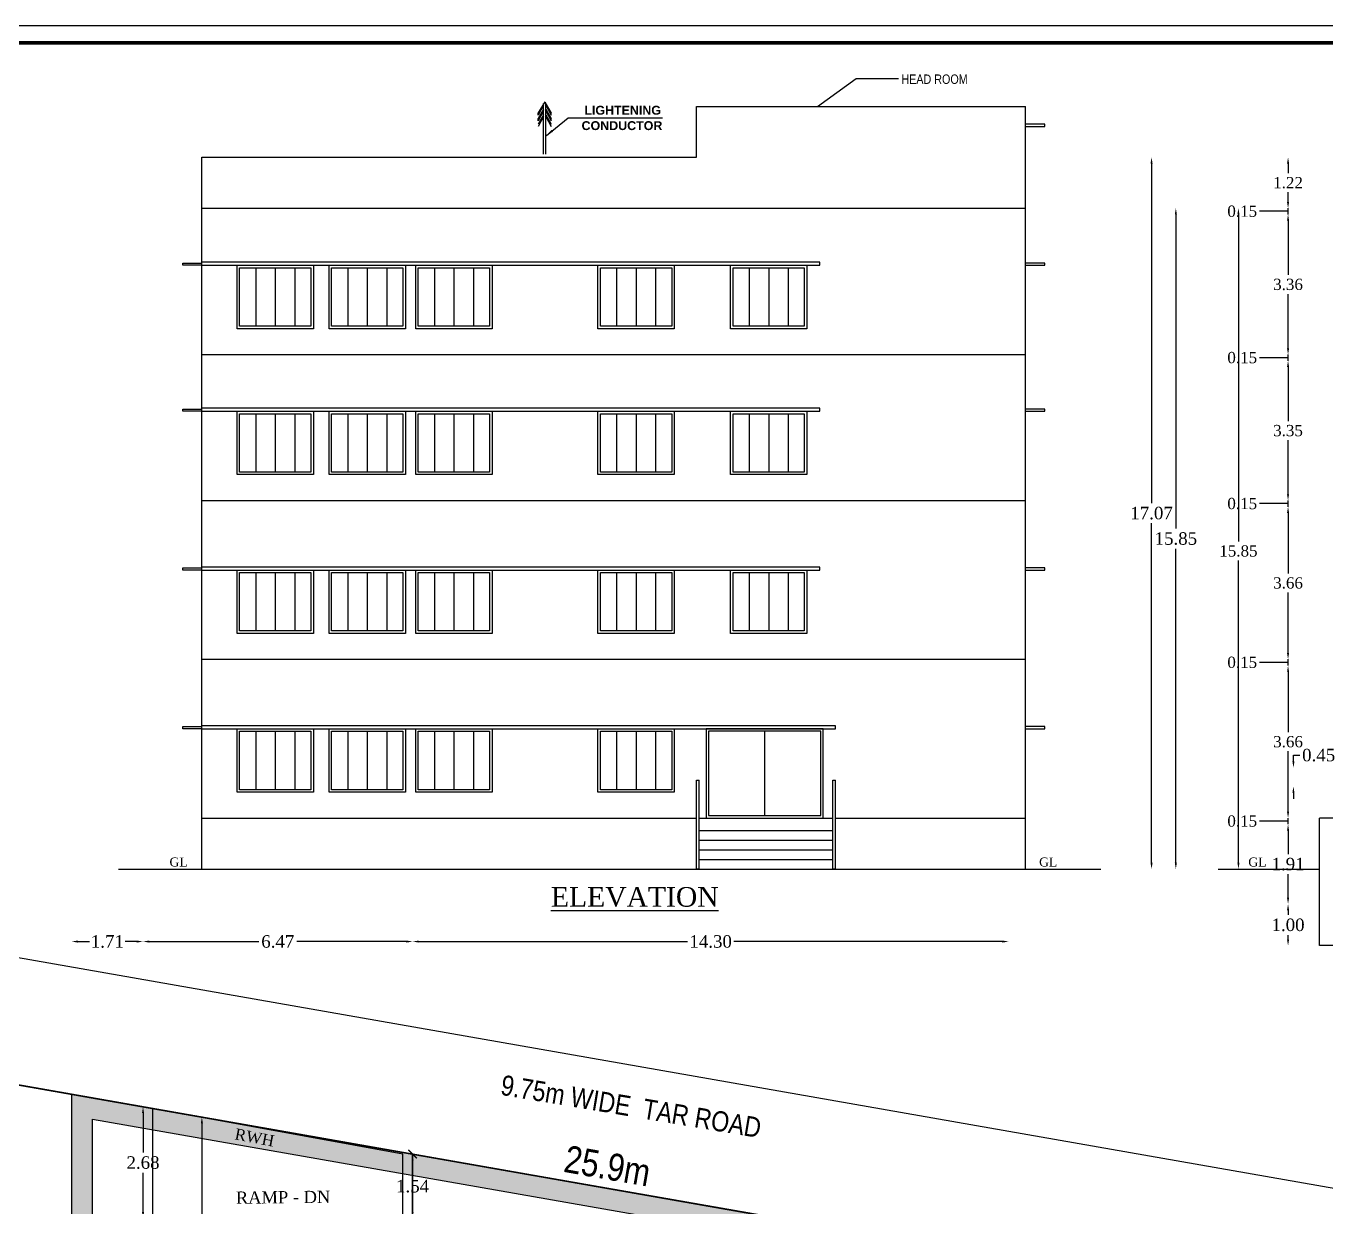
# Model space of a CAD drawing. Header units: metres. Extents: x 395 to 664, y 68 to 153.
# Drawn here: x 465.43 to 496.61, y 124.29 to 152.61 of the extents above; entities that cross this region are included whole.
import ezdxf

# ---------------------------------------------------------------- set-up
doc = ezdxf.new("R2010")
doc.units = ezdxf.units.M
doc.header["$LTSCALE"] = 25
doc.header["$MEASUREMENT"] = 0
doc.header["$PDMODE"] = 34
doc.linetypes.add('PHANTOM2', pattern=[1.25, 0.625, -0.125, 0.125, -0.125, 0.125, -0.125])
doc.layers.get('Defpoints').update_dxf_attribs({"color": 222})
for name, color, linetype in [('BLK_1_HT_OF_BLDG', 5, 'Continuous'), ('BLK_1_LVL_-1_BSMNT_FOOT_PRINT', 1, 'Continuous'), ('BLK_1_LVL_0_REAR_SETBACK', 171, 'Continuous'), ('BLK_1_PLINTH_HEIGHT', 7, 'Continuous'), ('DRIVE_WAY', 7, 'Continuous'), ('PLOT_AREA_M2', 1, 'Continuous'), ('PLOT_BOUNDARY', 70, 'Continuous'), ('RWH', 130, 'Continuous')]:
    doc.layers.add(name, color=color, linetype=linetype)
doc.layers.add('ED', color=30, linetype='Continuous', lineweight=0)
doc.layers.add('NOTIFIED_ROAD', color=183, linetype='Continuous', lineweight=13)
doc.styles.add('DIM 100', font='ARIALN.TTF', dxfattribs={"width": 0.85, "height": 0.23})
doc.styles.add('MtXpl_Swis721_Cn_BT', font='swissc.ttf')
doc.styles.add('ROOM TEXT 10.5', font='swissc.ttf')
doc.styles.get("Standard").update_dxf_attribs({"font": 'times.ttf'})
doc.styles.add('style4', font='arialbd.ttf')
doc.dimstyles.new('Copy(2) of LINE1', dxfattribs={"dimscale": 0, "dimtxt": 0.46, "dimasz": 0.18, "dimexe": 0.33, "dimexo": 0.8, "dimgap": 0.09, "dimtad": 0, "dimzin": 0, "dimdsep": 46, "dimtxsty": 'ROOM TEXT 10.5', "dimcen": 0.09, "dimse1": 1, "dimse2": 1, "dimadec": 0, "dimazin": 0, "dimtfac": 1, "dimtofl": 0, "dimtmove": 0, "dimatfit": 3, "dimfxl": 0, "dimtolj": 1, "dimtzin": 0, "dimarcsym": 0})
doc.dimstyles.new('GRID DIM 400', dxfattribs={"dimscale": 0, "dimtxt": 0.8, "dimasz": 0.2, "dimexe": 0, "dimexo": 0, "dimgap": 0.2, "dimtad": 0, "dimlfac": -0.1, "dimzin": 1, "dimdsep": 46, "dimtxsty": 'DIM 100', "dimblk": 'ARCHTICK', "dimcen": 0, "dimclrd": 256, "dimclre": 252, "dimclrt": 4, "dimazin": 0, "dimtfac": 1, "dimtix": 1, "dimtofl": 0, "dimtmove": 2, "dimatfit": 0, "dimfxl": 0, "dimtolj": 1, "dimtzin": 0, "dimarcsym": 0})
doc.dimstyles.new('SITE', dxfattribs={"dimtxt": 0.65, "dimasz": 0.05, "dimexe": 0.18, "dimexo": 0.0625, "dimgap": 0.09, "dimtad": 0, "dimdec": 1, "dimzin": 0, "dimdsep": 46, "dimtxsty": 'ROOM TEXT 10.5', "dimblk": 'A1', "dimcen": 0.09, "dimse1": 1, "dimse2": 1, "dimsd1": 1, "dimsd2": 1, "dimazin": 0, "dimtfac": 1, "dimtdec": 1, "dimtofl": 0, "dimtmove": 0, "dimatfit": 3, "dimfxl": 0, "dimtolj": 1, "dimtzin": 0, "dimarcsym": 0})
doc.dimstyles.get("Standard").update_dxf_attribs({"dimtxt": 0.3, "dimasz": 0.15, "dimexe": 0.18, "dimexo": 0.0625, "dimgap": 0.09, "dimtad": 0, "dimtih": 1, "dimtoh": 1, "dimzin": 0, "dimdsep": 46, "dimtxsty": 'Standard', "dimcen": 0.09, "dimse1": 1, "dimse2": 1, "dimadec": 0, "dimazin": 0, "dimtfac": 1, "dimtofl": 0, "dimtmove": 0, "dimatfit": 3, "dimfxl": 0, "dimtolj": 1, "dimtzin": 0, "dimarcsym": 0})

# ---------------------------------------------------------------- blocks, each defined once
blk = doc.blocks.new('*D30')
at = {"color": 0, "lineweight": -2, "ltscale": 0.5}
for p, q in [((474.847, 130.658), (481.292, 130.658)), ((488.845, 130.658), (482.401, 130.658))]:
    blk.add_line(p, q, dxfattribs=at)
at = {"color": 0, "ltscale": 0.5}
for points in [[(474.847, 130.683), (474.847, 130.633), (474.697, 130.658)], [(488.845, 130.683), (488.845, 130.633), (488.995, 130.658)]]:
    blk.add_solid(points, dxfattribs=at)
at = {"layer": 'Defpoints', "color": 0, "ltscale": 0.5}
for p in [(488.995, 130.658), (474.697, 129.761), (488.995, 129.761)]:
    blk.add_point(p, dxfattribs=at)
at = {"color": 0, "ltscale": 0.5, "insert": (481.846, 130.658), "char_height": 0.3, "attachment_point": 5}
blk.add_mtext('\\A1;14.30', dxfattribs=at)
blk = doc.blocks.new('*D36')
at = {"color": 0, "lineweight": -2, "ltscale": 0.5}
for p, q in [((468.382, 130.658), (471.006, 130.658)), ((474.547, 130.658), (471.923, 130.658))]:
    blk.add_line(p, q, dxfattribs=at)
at = {"color": 0, "ltscale": 0.5}
for points in [[(468.382, 130.683), (468.382, 130.633), (468.232, 130.658)], [(474.547, 130.683), (474.547, 130.633), (474.697, 130.658)]]:
    blk.add_solid(points, dxfattribs=at)
at = {"layer": 'Defpoints', "color": 0, "ltscale": 0.5}
for p in [(474.697, 130.658), (468.232, 130.275), (474.697, 130.275)]:
    blk.add_point(p, dxfattribs=at)
at = {"color": 0, "ltscale": 0.5, "insert": (471.465, 130.658), "char_height": 0.3, "attachment_point": 5}
blk.add_mtext('\\A1;6.47', dxfattribs=at)
blk = doc.blocks.new('*D49')
at = {"layer": 'BLK_1_LVL_-1_BSMNT_FOOT_PRINT', "color": 0, "lineweight": -2}
for p, q in [((495.695, 133.32), (495.695, 132.756)), ((495.695, 131.707), (495.695, 132.27))]:
    blk.add_line(p, q, dxfattribs=at)
for points in [[(495.67, 133.32), (495.72, 133.32), (495.695, 133.47)], [(495.67, 131.707), (495.72, 131.707), (495.695, 131.557)]]:
    blk.add_solid(points, dxfattribs=at)
at = {"layer": 'Defpoints', "color": 0, "lineweight": -2}
for p in [(495.695, 133.47), (496.541, 133.47), (496.541, 131.557)]:
    blk.add_point(p, dxfattribs=at)
at = {"layer": 'BLK_1_LVL_-1_BSMNT_FOOT_PRINT', "color": 0, "insert": (495.695, 132.513), "char_height": 0.3, "attachment_point": 5}
blk.add_mtext('\\A1;1.91', dxfattribs=at)
blk = doc.blocks.new('*D50')
at = {"color": 0, "lineweight": -2, "ltscale": 0.5}
for p, q in [((495.695, 133.77), (495.695, 133.92)), ((495.194, 133.545), (495.014, 133.545)), ((495.695, 133.545), (495.194, 133.545)), ((495.695, 133.47), (495.695, 133.62)), ((495.695, 133.32), (495.695, 133.17))]:
    blk.add_line(p, q, dxfattribs=at)
at = {"color": 0, "ltscale": 0.5}
for points in [[(495.67, 133.77), (495.72, 133.77), (495.695, 133.62)], [(495.67, 133.32), (495.72, 133.32), (495.695, 133.47)]]:
    blk.add_solid(points, dxfattribs=at)
at = {"layer": 'Defpoints', "color": 0, "ltscale": 0.5}
for p in [(495.695, 133.62), (496.541, 133.62), (496.541, 133.47)]:
    blk.add_point(p, dxfattribs=at)
at = {"color": 0, "ltscale": 0.5, "insert": (494.596, 133.545), "char_height": 0.27, "attachment_point": 5}
blk.add_mtext('\\A1;0.15', dxfattribs=at)
blk = doc.blocks.new('*D51')
at = {"color": 0, "lineweight": -2, "ltscale": 0.5}
for p, q in [((495.695, 137.127), (495.695, 135.676)), ((495.695, 133.77), (495.695, 135.221))]:
    blk.add_line(p, q, dxfattribs=at)
at = {"color": 0, "ltscale": 0.5}
for points in [[(495.67, 137.127), (495.72, 137.127), (495.695, 137.277)], [(495.67, 133.77), (495.72, 133.77), (495.695, 133.62)]]:
    blk.add_solid(points, dxfattribs=at)
at = {"layer": 'Defpoints', "color": 0, "ltscale": 0.5}
for p in [(495.695, 137.277), (496.541, 137.277), (496.541, 133.62)]:
    blk.add_point(p, dxfattribs=at)
at = {"color": 0, "ltscale": 0.5, "insert": (495.695, 135.448), "char_height": 0.27, "attachment_point": 5}
blk.add_mtext('\\A1;3.66', dxfattribs=at)
blk = doc.blocks.new('*D52')
at = {"color": 0, "lineweight": -2, "ltscale": 0.5}
for p, q in [((495.695, 137.577), (495.695, 137.727)), ((495.194, 137.352), (495.014, 137.352)), ((495.695, 137.352), (495.194, 137.352)), ((495.695, 137.277), (495.695, 137.427)), ((495.695, 137.127), (495.695, 136.977))]:
    blk.add_line(p, q, dxfattribs=at)
at = {"color": 0, "ltscale": 0.5}
for points in [[(495.67, 137.577), (495.72, 137.577), (495.695, 137.427)], [(495.67, 137.127), (495.72, 137.127), (495.695, 137.277)]]:
    blk.add_solid(points, dxfattribs=at)
at = {"layer": 'Defpoints', "color": 0, "ltscale": 0.5}
for p in [(495.695, 137.427), (496.541, 137.427), (496.541, 137.277)]:
    blk.add_point(p, dxfattribs=at)
at = {"color": 0, "ltscale": 0.5, "insert": (494.596, 137.352), "char_height": 0.27, "attachment_point": 5}
blk.add_mtext('\\A1;0.15', dxfattribs=at)
blk = doc.blocks.new('*D53')
at = {"color": 0, "lineweight": -2, "ltscale": 0.5}
for p, q in [((495.695, 140.934), (495.695, 139.483)), ((495.695, 137.577), (495.695, 139.028))]:
    blk.add_line(p, q, dxfattribs=at)
at = {"color": 0, "ltscale": 0.5}
for points in [[(495.67, 140.934), (495.72, 140.934), (495.695, 141.084)], [(495.67, 137.577), (495.72, 137.577), (495.695, 137.427)]]:
    blk.add_solid(points, dxfattribs=at)
at = {"layer": 'Defpoints', "color": 0, "ltscale": 0.5}
for p in [(495.695, 141.084), (496.541, 141.084), (496.541, 137.427)]:
    blk.add_point(p, dxfattribs=at)
at = {"color": 0, "ltscale": 0.5, "insert": (495.695, 139.255), "char_height": 0.27, "attachment_point": 5}
blk.add_mtext('\\A1;3.66', dxfattribs=at)
blk = doc.blocks.new('*D54')
at = {"color": 0, "lineweight": -2, "ltscale": 0.5}
for p, q in [((495.695, 141.384), (495.695, 141.534)), ((495.194, 141.159), (495.014, 141.159)), ((495.695, 141.159), (495.194, 141.159)), ((495.695, 141.084), (495.695, 141.234)), ((495.695, 140.934), (495.695, 140.784))]:
    blk.add_line(p, q, dxfattribs=at)
at = {"color": 0, "ltscale": 0.5}
for points in [[(495.67, 141.384), (495.72, 141.384), (495.695, 141.234)], [(495.67, 140.934), (495.72, 140.934), (495.695, 141.084)]]:
    blk.add_solid(points, dxfattribs=at)
at = {"layer": 'Defpoints', "color": 0, "ltscale": 0.5}
for p in [(495.695, 141.234), (496.541, 141.234), (496.541, 141.084)]:
    blk.add_point(p, dxfattribs=at)
at = {"color": 0, "ltscale": 0.5, "insert": (494.596, 141.159), "char_height": 0.27, "attachment_point": 5}
blk.add_mtext('\\A1;0.15', dxfattribs=at)
blk = doc.blocks.new('*D55')
at = {"color": 0, "lineweight": -2, "ltscale": 0.5}
for p, q in [((495.695, 144.434), (495.695, 143.137)), ((495.695, 141.384), (495.695, 142.681))]:
    blk.add_line(p, q, dxfattribs=at)
at = {"color": 0, "ltscale": 0.5}
for points in [[(495.67, 144.434), (495.72, 144.434), (495.695, 144.584)], [(495.67, 141.384), (495.72, 141.384), (495.695, 141.234)]]:
    blk.add_solid(points, dxfattribs=at)
at = {"layer": 'Defpoints', "color": 0, "ltscale": 0.5}
for p in [(495.695, 144.584), (496.541, 144.584), (496.541, 141.234)]:
    blk.add_point(p, dxfattribs=at)
at = {"color": 0, "ltscale": 0.5, "insert": (495.695, 142.909), "char_height": 0.27, "attachment_point": 5}
blk.add_mtext('\\A1;3.35', dxfattribs=at)
blk = doc.blocks.new('*D56')
at = {"color": 0, "lineweight": -2, "ltscale": 0.5}
for p, q in [((495.695, 144.884), (495.695, 145.034)), ((495.695, 144.584), (495.695, 144.734)), ((495.194, 144.659), (495.014, 144.659)), ((495.695, 144.659), (495.194, 144.659)), ((495.695, 144.434), (495.695, 144.284))]:
    blk.add_line(p, q, dxfattribs=at)
at = {"color": 0, "ltscale": 0.5}
for points in [[(495.67, 144.884), (495.72, 144.884), (495.695, 144.734)], [(495.67, 144.434), (495.72, 144.434), (495.695, 144.584)]]:
    blk.add_solid(points, dxfattribs=at)
at = {"layer": 'Defpoints', "color": 0, "ltscale": 0.5}
for p in [(495.695, 144.734), (496.541, 144.734), (496.541, 144.584)]:
    blk.add_point(p, dxfattribs=at)
at = {"color": 0, "ltscale": 0.5, "insert": (494.596, 144.659), "char_height": 0.27, "attachment_point": 5}
blk.add_mtext('\\A1;0.15', dxfattribs=at)
blk = doc.blocks.new('*D57')
at = {"color": 0, "lineweight": -2, "ltscale": 0.5}
for p, q in [((495.695, 147.944), (495.695, 146.642)), ((495.695, 144.884), (495.695, 146.186))]:
    blk.add_line(p, q, dxfattribs=at)
at = {"color": 0, "ltscale": 0.5}
for points in [[(495.67, 147.944), (495.72, 147.944), (495.695, 148.094)], [(495.67, 144.884), (495.72, 144.884), (495.695, 144.734)]]:
    blk.add_solid(points, dxfattribs=at)
at = {"layer": 'Defpoints', "color": 0, "ltscale": 0.5}
for p in [(495.695, 148.094), (496.541, 148.094), (496.541, 144.734)]:
    blk.add_point(p, dxfattribs=at)
at = {"color": 0, "ltscale": 0.5, "insert": (495.695, 146.414), "char_height": 0.27, "attachment_point": 5}
blk.add_mtext('\\A1;3.36', dxfattribs=at)
blk = doc.blocks.new('*D58')
at = {"color": 0, "lineweight": -2, "ltscale": 0.5}
for p, q in [((495.695, 148.394), (495.695, 148.544)), ((495.194, 148.169), (495.014, 148.169)), ((495.695, 148.169), (495.194, 148.169)), ((495.695, 148.094), (495.695, 148.244)), ((495.695, 147.944), (495.695, 147.794))]:
    blk.add_line(p, q, dxfattribs=at)
at = {"color": 0, "ltscale": 0.5}
for points in [[(495.67, 148.394), (495.72, 148.394), (495.695, 148.244)], [(495.67, 147.944), (495.72, 147.944), (495.695, 148.094)]]:
    blk.add_solid(points, dxfattribs=at)
at = {"layer": 'Defpoints', "color": 0, "ltscale": 0.5}
for p in [(495.695, 148.244), (496.541, 148.244), (496.541, 148.094)]:
    blk.add_point(p, dxfattribs=at)
at = {"color": 0, "ltscale": 0.5, "insert": (494.596, 148.169), "char_height": 0.27, "attachment_point": 5}
blk.add_mtext('\\A1;0.15', dxfattribs=at)
blk = doc.blocks.new('*D59')
at = {"color": 0, "lineweight": -2, "ltscale": 0.5}
for p, q in [((495.695, 149.314), (495.695, 149.082)), ((495.695, 148.394), (495.695, 148.626))]:
    blk.add_line(p, q, dxfattribs=at)
at = {"color": 0, "ltscale": 0.5}
for points in [[(495.67, 149.314), (495.72, 149.314), (495.695, 149.464)], [(495.67, 148.394), (495.72, 148.394), (495.695, 148.244)]]:
    blk.add_solid(points, dxfattribs=at)
at = {"layer": 'Defpoints', "color": 0, "ltscale": 0.5}
for p in [(495.695, 149.464), (496.541, 149.464), (496.541, 148.244)]:
    blk.add_point(p, dxfattribs=at)
at = {"color": 0, "ltscale": 0.5, "insert": (495.695, 148.854), "char_height": 0.27, "attachment_point": 5}
blk.add_mtext('\\A1;1.22', dxfattribs=at)
blk = doc.blocks.new('*D6')
at = {"color": 0, "lineweight": -2, "ltscale": 0.5}
for p, q in [((494.505, 148.094), (494.505, 140.25)), ((494.505, 132.547), (494.505, 139.795))]:
    blk.add_line(p, q, dxfattribs=at)
at = {"color": 0, "ltscale": 0.5}
for points in [[(494.48, 148.094), (494.53, 148.094), (494.505, 148.244)], [(494.48, 132.547), (494.53, 132.547), (494.505, 132.397)]]:
    blk.add_solid(points, dxfattribs=at)
at = {"layer": 'Defpoints', "color": 0, "ltscale": 0.5}
for p in [(496.541, 148.244), (494.505, 132.397), (496.541, 132.397)]:
    blk.add_point(p, dxfattribs=at)
at = {"color": 0, "ltscale": 0.5, "insert": (494.505, 140.022), "char_height": 0.27, "attachment_point": 5}
blk.add_mtext('\\A1;15.85', dxfattribs=at)
blk = doc.blocks.new('*D60')
at = {"layer": 'Defpoints', "color": 0, "lineweight": -2, "ltscale": 0.5}
for p in [(466.52, 126.994), (492.131, 123.04), (492.04, 122.522)]:
    blk.add_point(p, dxfattribs=at)
at = {"color": 0, "ltscale": 0.5, "insert": (479.371, 125.276), "char_height": 0.65, "attachment_point": 5, "rotation": 350.0598, "style": 'ROOM TEXT 10.5'}
blk.add_mtext('\\A1;25.9m', dxfattribs=at)
blk = doc.blocks.new('A1')
at = {"color": 8, "lineweight": -2}
blk.add_line((0, 2.52), (0, -2.52), dxfattribs=at)
blk.add_solid([(-2.27, 0.38), (-2.27, -0.38), (0, 0)], dxfattribs=at)
blk = doc.blocks.new('*D63')
at = {"layer": 'Defpoints', "color": 0, "lineweight": -2, "ltscale": 0.5}
for p in [(465.857, 126.994), (466.52, 126.994), (466.52, 83.101)]:
    blk.add_point(p, dxfattribs=at)
at = {"color": 0, "ltscale": 0.5, "insert": (465.857, 105.048), "char_height": 0.65, "attachment_point": 5, "rotation": 90, "style": 'ROOM TEXT 10.5'}
blk.add_mtext('\\A1;43.9m', dxfattribs=at)
blk = doc.blocks.new('*D64')
at = {"color": 0, "lineweight": -2, "ltscale": 0.5}
for p, q in [((466.67, 130.658), (466.951, 130.658)), ((468.082, 130.658), (467.801, 130.658))]:
    blk.add_line(p, q, dxfattribs=at)
at = {"color": 0, "ltscale": 0.5}
for points in [[(466.67, 130.683), (466.67, 130.633), (466.52, 130.658)], [(468.082, 130.683), (468.082, 130.633), (468.232, 130.658)]]:
    blk.add_solid(points, dxfattribs=at)
at = {"layer": 'Defpoints', "color": 0, "ltscale": 0.5}
for p in [(468.232, 130.658), (466.52, 124.169), (468.232, 124.169)]:
    blk.add_point(p, dxfattribs=at)
at = {"color": 0, "ltscale": 0.5, "insert": (467.376, 130.658), "char_height": 0.3, "attachment_point": 5}
blk.add_mtext('\\A1;1.71', dxfattribs=at)
blk = doc.blocks.new('*D8')
at = {"color": 0, "lineweight": -2, "ltscale": 0.5}
for p, q in [((464.336, 126.544), (464.336, 125.599)), ((464.336, 124.169), (464.336, 125.113))]:
    blk.add_line(p, q, dxfattribs=at)
at = {"color": 0, "ltscale": 0.5}
for points in [[(464.311, 126.544), (464.361, 126.544), (464.336, 126.694)], [(464.311, 124.169), (464.361, 124.169), (464.336, 124.019)]]:
    blk.add_solid(points, dxfattribs=at)
at = {"layer": 'Defpoints', "color": 0, "ltscale": 0.5}
for p in [(468.232, 126.694), (464.336, 124.019), (468.232, 124.019)]:
    blk.add_point(p, dxfattribs=at)
at = {"color": 0, "ltscale": 0.5, "insert": (464.336, 125.356), "char_height": 0.3, "attachment_point": 5}
blk.add_mtext('\\A1;2.68', dxfattribs=at)
blk = doc.blocks.new('*D69')
at = {"color": 0, "lineweight": -2, "ltscale": 0.5}
for p, q in [((474.697, 125.411), (474.697, 125.033)), ((474.697, 124.169), (474.697, 124.547))]:
    blk.add_line(p, q, dxfattribs=at)
at = {"color": 0, "ltscale": 0.5}
for points in [[(474.672, 125.411), (474.722, 125.411), (474.697, 125.561)], [(474.672, 124.169), (474.722, 124.169), (474.697, 124.019)]]:
    blk.add_solid(points, dxfattribs=at)
at = {"layer": 'Defpoints', "color": 0, "ltscale": 0.5}
for p in [(474.697, 125.561), (474.697, 124.019), (474.697, 124.019)]:
    blk.add_point(p, dxfattribs=at)
at = {"color": 0, "ltscale": 0.5, "insert": (474.697, 124.79), "char_height": 0.3, "attachment_point": 5}
blk.add_mtext('\\A1;1.54', dxfattribs=at)
blk = doc.blocks.new('*D71')
at = {"layer": 'BLK_1_LVL_-1_BSMNT_FOOT_PRINT', "color": 0, "lineweight": -2}
for p, q in [((495.695, 131.407), (495.695, 131.299)), ((495.695, 130.706), (495.695, 130.813))]:
    blk.add_line(p, q, dxfattribs=at)
for points in [[(495.67, 131.407), (495.72, 131.407), (495.695, 131.557)], [(495.67, 130.706), (495.72, 130.706), (495.695, 130.556)]]:
    blk.add_solid(points, dxfattribs=at)
at = {"layer": 'Defpoints', "color": 0, "lineweight": -2}
for p in [(496.541, 131.557), (495.695, 130.556), (496.541, 130.556)]:
    blk.add_point(p, dxfattribs=at)
at = {"layer": 'BLK_1_LVL_-1_BSMNT_FOOT_PRINT', "color": 0, "insert": (495.695, 131.056), "char_height": 0.3, "attachment_point": 5}
blk.add_mtext('\\A1;1.00', dxfattribs=at)
blk = doc.blocks.new('*D78')
at = {"color": 0, "lineweight": -2, "ltscale": 0.5}
for p, q in [((468.232, 126.544), (468.232, 125.599)), ((468.232, 124.169), (468.232, 125.113))]:
    blk.add_line(p, q, dxfattribs=at)
at = {"color": 0, "ltscale": 0.5}
for points in [[(468.207, 126.544), (468.257, 126.544), (468.232, 126.694)], [(468.207, 124.169), (468.257, 124.169), (468.232, 124.019)]]:
    blk.add_solid(points, dxfattribs=at)
at = {"layer": 'Defpoints', "color": 0, "ltscale": 0.5}
for p in [(468.232, 126.694), (468.232, 126.694), (468.232, 124.019)]:
    blk.add_point(p, dxfattribs=at)
at = {"color": 0, "ltscale": 0.5, "insert": (468.232, 125.356), "char_height": 0.3, "attachment_point": 5}
blk.add_mtext('\\A1;2.68', dxfattribs=at)
blk = doc.blocks.new('*D80')
at = {"color": 0, "lineweight": -2, "ltscale": 0.5}
for p, q in [((469.644, 126.297), (469.644, 123.447)), ((469.644, 120.111), (469.644, 122.961))]:
    blk.add_line(p, q, dxfattribs=at)
at = {"color": 0, "ltscale": 0.5}
for points in [[(469.619, 126.297), (469.669, 126.297), (469.644, 126.447)], [(469.619, 120.111), (469.669, 120.111), (469.644, 119.961)]]:
    blk.add_solid(points, dxfattribs=at)
at = {"layer": 'Defpoints', "color": 0, "ltscale": 0.5}
for p in [(469.644, 126.447), (469.644, 119.961), (469.644, 119.961)]:
    blk.add_point(p, dxfattribs=at)
at = {"color": 0, "ltscale": 0.5, "insert": (469.644, 123.204), "char_height": 0.3, "attachment_point": 5}
blk.add_mtext('\\A1;6.49', dxfattribs=at)
blk = doc.blocks.new('*D127')
at = {"layer": 'BLK_1_HT_OF_BLDG', "color": 0, "lineweight": -2}
for p, q in [((493.004, 148.094), (493.004, 140.563)), ((493.004, 132.547), (493.004, 140.077))]:
    blk.add_line(p, q, dxfattribs=at)
at = {"layer": 'BLK_1_HT_OF_BLDG', "color": 0}
for points in [[(492.979, 148.094), (493.029, 148.094), (493.004, 148.244)], [(492.979, 132.547), (493.029, 132.547), (493.004, 132.397)]]:
    blk.add_solid(points, dxfattribs=at)
at = {"layer": 'Defpoints', "color": 0}
for p in [(493.004, 148.244), (493.219, 148.244), (493.219, 132.397)]:
    blk.add_point(p, dxfattribs=at)
at = {"layer": 'BLK_1_HT_OF_BLDG', "color": 0, "insert": (493.004, 140.32), "char_height": 0.3, "attachment_point": 5}
blk.add_mtext('\\A1;15.85', dxfattribs=at)
blk = doc.blocks.new('*D128')
at = {"layer": 'Defpoints', "color": 0}
for p in [(492.421, 149.464), (493.496, 149.464), (492.84, 132.397)]:
    blk.add_point(p, dxfattribs=at)
at = {"layer": 'ED', "color": 0, "lineweight": -2}
for p, q in [((492.421, 149.314), (492.421, 141.173)), ((492.421, 132.547), (492.421, 140.687))]:
    blk.add_line(p, q, dxfattribs=at)
at = {"layer": 'ED', "color": 0}
for points in [[(492.396, 149.314), (492.446, 149.314), (492.421, 149.464)], [(492.396, 132.547), (492.446, 132.547), (492.421, 132.397)]]:
    blk.add_solid(points, dxfattribs=at)
at = {"layer": 'ED', "color": 0, "insert": (492.421, 140.93), "char_height": 0.3, "attachment_point": 5}
blk.add_mtext('\\A1;17.07', dxfattribs=at)
blk = doc.blocks.new('*D131')
at = {"layer": 'BLK_1_PLINTH_HEIGHT', "color": 0, "linetype": 'PHANTOM2', "lineweight": -2}
for p, q in [((495.824, 134.977), (495.824, 135.127)), ((495.824, 135.127), (495.974, 135.127)), ((495.824, 134.227), (495.824, 134.077))]:
    blk.add_line(p, q, dxfattribs=at)
at = {"layer": 'BLK_1_PLINTH_HEIGHT', "color": 0}
for points in [[(495.799, 134.977), (495.849, 134.977), (495.824, 134.827)], [(495.799, 134.227), (495.849, 134.227), (495.824, 134.377)]]:
    blk.add_solid(points, dxfattribs=at)
at = {"layer": 'Defpoints', "color": 0}
for p in [(494.454, 134.827), (495.824, 134.827), (494.454, 134.377)]:
    blk.add_point(p, dxfattribs=at)
at = {"layer": 'BLK_1_PLINTH_HEIGHT', "color": 0, "insert": (496.429, 135.127), "char_height": 0.3, "attachment_point": 5}
blk.add_mtext('\\A1;0.45', dxfattribs=at)
blk = doc.blocks.new('_ArchTick')
at = {"color": 0, "linetype": 'ByBlock', "const_width": 0.15}
blk.add_lwpolyline([(-0.5, -0.5), (0.5, 0.5)], dxfattribs=at)
blk = doc.blocks.new('*D151')
at = {"layer": 'BLK_1_LVL_0_REAR_SETBACK', "linetype": 'Continuous', "lineweight": -2}
blk.add_line((474.697, 119.961), (474.697, 125.561), dxfattribs=at)
at = {"layer": 'Defpoints', "color": 0, "linetype": 'Continuous', "lineweight": -2}
for p in [(474.697, 125.561), (474.697, 125.561), (474.697, 119.961)]:
    blk.add_point(p, dxfattribs=at)
at = {"layer": 'BLK_1_LVL_0_REAR_SETBACK', "linetype": 'Continuous', "lineweight": -2, "xscale": 0.2, "yscale": 0.2, "zscale": 0.2}
for p, rotation in [((474.697, 125.561), 90), ((474.697, 119.961), 270)]:
    blk.add_blockref('_ArchTick', p, dxfattribs=dict(at, rotation=rotation))
at = {"layer": 'BLK_1_LVL_0_REAR_SETBACK', "linetype": 'Continuous', "insert": (474.38, 122.92), "char_height": 0.23, "attachment_point": 5, "rotation": 90, "style": 'DIM 100'}
blk.add_mtext('\\A1;5.60', dxfattribs=at)

msp = doc.modelspace()

# ---------------------------------------------------------------- hatches: boundary and pattern name
at = {"ltscale": 0.5}
h = msp.add_hatch(dxfattribs=at)
h.set_pattern_fill('GRAVEL', color=0)
h.set_pattern_definition([(228.012788, (42.09466, 80.21529), (-8, -9), [0.134536, -13.319088]), (184.969741, (42.004658, 80.11529), (12, 1), [0.230868, -22.8559248]), (132.510447, (41.77466, 80.09529), (10, -11), [0.162788, -16.1160326]), (267.273689, (41.38466, 79.84529), (1, 20), [0.210238, -20.813558]), (292.833654, (41.37466, 79.63529), (-5, 12), [0.206155, -20.4093731]), (357.273689, (41.45466, 79.44529), (-20, 1), [0.210238, -20.813558]), (37.6942405, (41.664658, 79.43529), (-13, -10), [0.278029, -27.5248485]), (72.255328, (41.884658, 79.60529), (7, 22), [0.262488, -25.9863215]), (121.429566, (41.96466, 79.85529), (-8, 13), [0.21095, -20.8840731]), (175.236358, (41.85466, 80.03529), (11, -1), [0.240832, -11.8007626]), (222.397438, (41.614658, 80.05529), (-12, -11), [0.311448, -30.833375]), (138.814075, (42.37466, 79.83529), (-7, 6), [0.106301, -10.5238448]), (171.469234, (42.29466, 79.90529), (13, -2), [0.202237, -20.0215114]), (225, (42.09466, 79.9353), (-1e-16, -1), [0.141421, -1.2727926]), (203.19859, (42.02466, 80.05529), (5, 2), [0.076158, -7.539615]), (291.80141, (41.95466, 80.02529), (-1, 3), [0.107703, -5.2774618]), (30.963757, (41.99466, 79.92529), (3, 2), [0.174929, -5.656023]), (161.56505, (42.14466, 80.0153), (2, -1), [0.126491, -3.0357867]), (16.38954, (41.37466, 80.02529), (10, 3), [0.1772, -17.5428451]), (70.346176, (41.54466, 80.07529), (-4, -11), [0.148661, -14.7174077]), (293.19859, (42.14466, 80.21529), (-2, 5), [0.152315, -7.463458]), (343.61046, (42.20466, 80.07529), (-10, 3), [0.1772, -17.5428451]), (339.443955, (41.37466, 79.40529), (-5, 2), [0.17088, -8.3731237]), (294.77514, (41.53466, 79.34529), (-5, 11), [0.143178, -14.174643]), (66.80141, (42.15466, 79.21529), (2, 5), [0.152315, -7.463458]), (17.354025, (42.21466, 79.35529), (-13, -4), [0.167631, -16.5954236]), (69.443955, (41.66466, 79.21529), (-2, -5), [0.08544, -8.4585637]), (101.30993, (42.09466, 79.21529), (-1, 4), [0.05099, -5.0480295]), (165.963757, (42.08466, 79.2653), (3, -1), [0.206155, -3.9169506]), (186.009006, (41.88466, 79.31529), (10, 1), [0.19105, -18.9139232]), (303.69007, (41.99466, 79.8353), (-1, 2), [0.144222, -3.4613293]), (353.157227, (42.074658, 79.71529), (17, -2), [0.251794, -24.9275626]), (60.945396, (42.32466, 79.68529), (-4, -7), [0.102956, -10.1926741]), (90, (42.3747, 79.7753), (-1, 1), [0.06, -0.94]), (120.256437, (41.86466, 79.34529), (4, -7), [0.138924, -13.75352]), (48.012788, (41.79466, 79.46529), (8, 9), [0.269072, -13.184552]), (0, (41.9747, 79.6653), (1, 1), [0.26, -0.74]), (325.304846, (42.23466, 79.66529), (10, -7), [0.158114, -15.6532743]), (254.054604, (42.36466, 79.57529), (-1, -4), [0.145602, -7.1345079]), (207.645975, (42.324658, 79.43529), (-19, -10), [0.237065, -23.4694742]), (175.426079, (42.114658, 79.32529), (-13, 1), [0.250799, -24.8290734])])
h.paths.add_polyline_path([(467.02, 126.399), (491.55, 122.1), (492.191, 94.172), (492.692, 94.131), (492.04, 122.522), (466.52, 126.994), (466.52, 96.283), (467.02, 96.242)])

# ---------------------------------------------------------------- linework, layer by layer
at = {"color": 0, "linetype": 'Continuous', "ltscale": 1000}
for p, q in [((484.409, 150.684), (485.336, 151.355)), ((485.336, 151.355), (486.35, 151.355))]:
    msp.add_line(p, q, dxfattribs=at)
at = {"color": 0}
for p, q in [((477.867, 150.798), (477.71, 150.528)), ((477.841, 150.716), (477.71, 150.477)), ((477.841, 150.618), (477.71, 150.392)), ((477.841, 149.541), (477.841, 150.754)), ((477.867, 150.798), (478.023, 150.528)), ((477.892, 149.541), (477.892, 150.754)), ((477.892, 150.716), (478.023, 150.477)), ((477.892, 150.618), (478.023, 150.392)), ((477.841, 150.58), (477.71, 150.341)), ((477.71, 150.477), (477.71, 150.528)), ((477.841, 150.482), (477.71, 150.256)), ((477.841, 150.444), (477.71, 150.205)), ((477.71, 150.341), (477.71, 150.392)), ((477.892, 150.58), (478.023, 150.341)), ((477.892, 150.482), (478.023, 150.256)), ((477.892, 150.444), (478.023, 150.205)), ((478.023, 150.477), (478.023, 150.528)), ((478.023, 150.341), (478.023, 150.392))]:
    msp.add_line(p, q, dxfattribs=at)
at = {"color": 0, "ltscale": 0.5}
for p, q in [((481.506, 149.464), (481.506, 150.684)), ((481.506, 150.684), (489.399, 150.684)), ((489.399, 132.397), (489.399, 150.684)), ((489.859, 150.257), (489.399, 150.257)), ((489.399, 150.205), (489.859, 150.205)), ((489.859, 150.205), (489.859, 150.257)), ((469.644, 132.397), (469.644, 149.464)), ((469.644, 149.464), (481.506, 149.464)), ((469.644, 148.244), (489.399, 148.244)), ((469.184, 146.874), (469.184, 146.926)), ((469.184, 146.926), (469.644, 146.926)), ((469.644, 146.874), (469.184, 146.874)), ((484.467, 146.946), (469.644, 146.946)), ((469.644, 146.874), (484.467, 146.874)), ((484.467, 146.874), (484.467, 146.946)), ((489.859, 146.926), (489.399, 146.926)), ((489.399, 146.874), (489.859, 146.874)), ((489.859, 146.874), (489.859, 146.926)), ((470.938, 146.814), (470.938, 145.414)), ((471.405, 146.814), (471.405, 145.414)), ((471.872, 146.814), (471.872, 145.414)), ((473.144, 146.814), (473.144, 145.414)), ((473.611, 146.814), (473.611, 145.414)), ((474.078, 146.814), (474.078, 145.414)), ((475.223, 146.814), (475.223, 145.414)), ((475.69, 146.814), (475.69, 145.414)), ((476.158, 146.814), (476.158, 145.414)), ((479.592, 146.814), (479.592, 145.414)), ((480.059, 146.814), (480.059, 145.414)), ((480.527, 146.814), (480.527, 145.414)), ((482.771, 146.814), (482.771, 145.414)), ((483.238, 146.814), (483.238, 145.414)), ((483.706, 146.814), (483.706, 145.414)), ((469.644, 144.734), (489.399, 144.734)), ((484.467, 143.446), (469.644, 143.446)), ((484.467, 143.374), (484.467, 143.446)), ((469.184, 143.374), (469.184, 143.426)), ((469.184, 143.426), (469.644, 143.426)), ((469.644, 143.374), (469.184, 143.374)), ((469.644, 143.374), (484.467, 143.374)), ((470.938, 143.314), (470.938, 141.914)), ((471.405, 143.314), (471.405, 141.914)), ((471.872, 143.314), (471.872, 141.914)), ((473.144, 143.314), (473.144, 141.914)), ((473.611, 143.314), (473.611, 141.914)), ((474.078, 143.314), (474.078, 141.914)), ((475.223, 143.314), (475.223, 141.914)), ((475.69, 143.314), (475.69, 141.914)), ((476.158, 143.314), (476.158, 141.914)), ((479.592, 143.314), (479.592, 141.914)), ((480.059, 143.314), (480.059, 141.914)), ((480.527, 143.314), (480.527, 141.914)), ((482.771, 143.314), (482.771, 141.914)), ((483.238, 143.314), (483.238, 141.914)), ((483.706, 143.314), (483.706, 141.914)), ((489.859, 143.426), (489.399, 143.426)), ((489.399, 143.374), (489.859, 143.374)), ((489.859, 143.374), (489.859, 143.426)), ((469.644, 141.234), (489.399, 141.234)), ((469.184, 139.567), (469.184, 139.619)), ((469.184, 139.619), (469.644, 139.619)), ((469.644, 139.567), (469.184, 139.567)), ((484.467, 139.639), (469.644, 139.639)), ((469.644, 139.567), (484.467, 139.567)), ((470.938, 139.507), (470.938, 138.107)), ((471.405, 139.507), (471.405, 138.107)), ((471.872, 139.507), (471.872, 138.107)), ((473.144, 139.507), (473.144, 138.107)), ((473.611, 139.507), (473.611, 138.107)), ((474.078, 139.507), (474.078, 138.107)), ((475.223, 139.507), (475.223, 138.107)), ((475.69, 139.507), (475.69, 138.107)), ((476.158, 139.507), (476.158, 138.107)), ((479.592, 139.507), (479.592, 138.107)), ((480.059, 139.507), (480.059, 138.107)), ((480.527, 139.507), (480.527, 138.107)), ((482.771, 139.507), (482.771, 138.107)), ((483.238, 139.507), (483.238, 138.107)), ((483.706, 139.507), (483.706, 138.107)), ((484.467, 139.567), (484.467, 139.639)), ((489.859, 139.619), (489.399, 139.619)), ((489.399, 139.567), (489.859, 139.567)), ((489.859, 139.567), (489.859, 139.619)), ((469.644, 137.427), (489.399, 137.427)), ((469.184, 135.76), (469.184, 135.812)), ((469.184, 135.812), (469.644, 135.812)), ((469.644, 135.76), (469.184, 135.76)), ((484.837, 135.832), (469.644, 135.832)), ((469.644, 135.76), (484.837, 135.76)), ((470.938, 135.7), (470.938, 134.3)), ((471.405, 135.7), (471.405, 134.3)), ((471.872, 135.7), (471.872, 134.3)), ((473.144, 135.7), (473.144, 134.3)), ((473.611, 135.7), (473.611, 134.3)), ((474.078, 135.7), (474.078, 134.3)), ((475.223, 135.7), (475.223, 134.3)), ((475.69, 135.7), (475.69, 134.3)), ((476.158, 135.7), (476.158, 134.3)), ((479.592, 135.7), (479.592, 134.3)), ((480.059, 135.7), (480.059, 134.3)), ((480.527, 135.7), (480.527, 134.3)), ((484.487, 135.7), (481.796, 135.7)), ((481.796, 135.7), (481.796, 133.68)), ((483.142, 133.68), (483.142, 135.7)), ((484.487, 133.68), (484.487, 135.7)), ((484.837, 135.76), (484.837, 135.832)), ((489.859, 135.812), (489.399, 135.812)), ((489.399, 135.76), (489.859, 135.76)), ((489.859, 135.76), (489.859, 135.812)), ((481.508, 134.53), (481.568, 134.53)), ((481.508, 132.397), (481.508, 134.53)), ((481.568, 132.397), (481.568, 134.53)), ((484.777, 134.53), (484.837, 134.53)), ((484.777, 132.397), (484.777, 134.53)), ((484.837, 132.397), (484.837, 134.53)), ((469.644, 133.62), (481.508, 133.62)), ((481.568, 133.62), (484.777, 133.62)), ((481.796, 133.68), (484.487, 133.68)), ((484.837, 133.62), (489.399, 133.62)), ((496.449, 130.56), (496.449, 133.62)), ((497.861, 133.62), (496.449, 133.62)), ((481.568, 133.317), (484.777, 133.317)), ((481.568, 133.087), (484.777, 133.087)), ((481.568, 132.857), (484.777, 132.857)), ((481.568, 132.627), (484.777, 132.627)), ((467.641, 132.397), (491.203, 132.397)), ((481.568, 132.397), (481.508, 132.397)), ((481.568, 132.397), (484.777, 132.397)), ((484.837, 132.397), (484.777, 132.397)), ((494.021, 132.397), (496.449, 132.397)), ((497.861, 130.56), (496.449, 130.56))]:
    msp.add_line(p, q, dxfattribs=at)
at = {"color": 0, "linetype": 'ByBlock', "lineweight": -2}
for p, q in [((497.483, 124.614), (462.113, 130.812)), ((496.965, 121.659), (461.595, 127.857)), ((466.52, 126.994), (466.52, 83.101))]:
    msp.add_line(p, q, dxfattribs=at)
for points in [[(436.797, 77.246), (589.569, 77.246), (589.569, 152.613), (436.797, 152.613)], [(437.179, 77.628), (589.187, 77.628), (589.187, 152.231), (437.179, 152.231)], [(437.197, 77.646), (589.169, 77.646), (589.169, 152.213), (437.197, 152.213)], [(437.216, 77.665), (589.15, 77.665), (589.15, 152.194), (437.216, 152.194)], [(437.234, 77.683), (589.132, 77.683), (589.132, 152.176), (437.234, 152.176)]]:
    msp.add_lwpolyline(points, close=True, dxfattribs=at)
at = {"color": 0, "ltscale": 0.5}
for points in [[(470.49, 146.874), (472.32, 146.874), (472.32, 145.354), (470.49, 145.354)], [(472.696, 146.874), (474.526, 146.874), (474.526, 145.354), (472.696, 145.354)], [(474.775, 146.874), (476.605, 146.874), (476.605, 145.354), (474.775, 145.354)], [(479.144, 146.874), (480.974, 146.874), (480.974, 145.354), (479.144, 145.354)], [(482.323, 146.874), (484.153, 146.874), (484.153, 145.354), (482.323, 145.354)], [(470.55, 146.814), (472.26, 146.814), (472.26, 145.414), (470.55, 145.414)], [(472.756, 146.814), (474.466, 146.814), (474.466, 145.414), (472.756, 145.414)], [(474.835, 146.814), (476.545, 146.814), (476.545, 145.414), (474.835, 145.414)], [(479.204, 146.814), (480.914, 146.814), (480.914, 145.414), (479.204, 145.414)], [(482.383, 146.814), (484.093, 146.814), (484.093, 145.414), (482.383, 145.414)], [(470.49, 143.374), (472.32, 143.374), (472.32, 141.854), (470.49, 141.854)], [(470.55, 143.314), (472.26, 143.314), (472.26, 141.914), (470.55, 141.914)], [(472.696, 143.374), (474.526, 143.374), (474.526, 141.854), (472.696, 141.854)], [(472.756, 143.314), (474.466, 143.314), (474.466, 141.914), (472.756, 141.914)], [(474.775, 143.374), (476.605, 143.374), (476.605, 141.854), (474.775, 141.854)], [(474.835, 143.314), (476.545, 143.314), (476.545, 141.914), (474.835, 141.914)], [(479.144, 143.374), (480.974, 143.374), (480.974, 141.854), (479.144, 141.854)], [(479.204, 143.314), (480.914, 143.314), (480.914, 141.914), (479.204, 141.914)], [(482.323, 143.374), (484.153, 143.374), (484.153, 141.854), (482.323, 141.854)], [(482.383, 143.314), (484.093, 143.314), (484.093, 141.914), (482.383, 141.914)], [(470.49, 139.567), (472.32, 139.567), (472.32, 138.047), (470.49, 138.047)], [(470.55, 139.507), (472.26, 139.507), (472.26, 138.107), (470.55, 138.107)], [(472.696, 139.567), (474.526, 139.567), (474.526, 138.047), (472.696, 138.047)], [(472.756, 139.507), (474.466, 139.507), (474.466, 138.107), (472.756, 138.107)], [(474.775, 139.567), (476.605, 139.567), (476.605, 138.047), (474.775, 138.047)], [(474.835, 139.507), (476.545, 139.507), (476.545, 138.107), (474.835, 138.107)], [(479.144, 139.567), (480.974, 139.567), (480.974, 138.047), (479.144, 138.047)], [(479.204, 139.507), (480.914, 139.507), (480.914, 138.107), (479.204, 138.107)], [(482.323, 139.567), (484.153, 139.567), (484.153, 138.047), (482.323, 138.047)], [(482.383, 139.507), (484.093, 139.507), (484.093, 138.107), (482.383, 138.107)], [(470.49, 135.76), (472.32, 135.76), (472.32, 134.24), (470.49, 134.24)], [(470.55, 135.7), (472.26, 135.7), (472.26, 134.3), (470.55, 134.3)], [(472.696, 135.76), (474.526, 135.76), (474.526, 134.24), (472.696, 134.24)], [(472.756, 135.7), (474.466, 135.7), (474.466, 134.3), (472.756, 134.3)], [(474.775, 135.76), (476.605, 135.76), (476.605, 134.24), (474.775, 134.24)], [(474.835, 135.7), (476.545, 135.7), (476.545, 134.3), (474.835, 134.3)], [(479.144, 135.76), (480.974, 135.76), (480.974, 134.24), (479.144, 134.24)], [(479.204, 135.7), (480.914, 135.7), (480.914, 134.3), (479.204, 134.3)], [(484.547, 135.76), (481.736, 135.76), (481.736, 133.62), (484.547, 133.62)]]:
    msp.add_lwpolyline(points, close=True, dxfattribs=at)
at = {"color": 0, "ltscale": 25}
msp.add_lwpolyline([(492.04, 122.522), (466.52, 126.994), (466.52, 96.283), (467.02, 96.242), (467.02, 126.399), (491.55, 122.1), (492.191, 94.172), (492.692, 94.131)], close=True, dxfattribs=at)
at = {"layer": 'BLK_1_LVL_0_REAR_SETBACK', "linetype": 'ByBlock'}
msp.add_lwpolyline([(488.995, 123.055), (474.697, 125.561), (474.697, 119.961), (488.995, 119.961), (488.995, 119.961)], close=True, dxfattribs=at)
at = {"layer": 'DRIVE_WAY', "color": 254}
msp.add_lwpolyline([(468.458, 113.394), (474.474, 113.394), (474.463, 125.561), (468.458, 126.655)], close=True, dxfattribs=at)
at = {"layer": 'NOTIFIED_ROAD', "color": 1}
msp.add_line((394.75, 139.561), (508.888, 119.558), dxfattribs=at)
at = {"layer": 'PLOT_AREA_M2'}
msp.add_lwpolyline([(492.04, 122.522), (466.52, 126.994), (466.52, 83.101), (492.824, 88.392)], close=True, dxfattribs=at)
at = {"layer": 'PLOT_BOUNDARY'}
msp.add_lwpolyline([(492.04, 122.522), (466.52, 126.994), (466.52, 83.101), (492.824, 88.392)], close=True, dxfattribs=at)
at = {"layer": 'RWH', "lineweight": -3}
msp.add_lwpolyline([(492.04, 122.522), (466.52, 126.994), (466.52, 96.283), (467.02, 96.242), (467.02, 126.399), (491.55, 122.1), (492.191, 94.172), (492.692, 94.131)], close=True, dxfattribs=at)

# ---------------------------------------------------------------- texts
at = {"color": 0, "linetype": 'Continuous', "style": 'MtXpl_Swis721_Cn_BT'}
msp.add_text('HEAD ROOM', height=0.225, dxfattribs=at).set_placement((486.422, 151.225))
at = {"color": 0, "style": 'style4'}
for s, p in [('LIGHTENING', (478.817, 150.486)), (' CONDUCTOR', (478.668, 150.117))]:
    msp.add_text(s, height=0.2134, dxfattribs=at).set_placement(p)
at = {"color": 0}
for s, height, p in [('GL', 0.216, (468.868, 132.457)), ('GL', 0.216, (489.725, 132.457)), ('GL', 0.216, (494.742, 132.457)), ('%%UELEVATION', 0.47009, (478.016, 131.494))]:
    msp.add_text(s, height=height, dxfattribs=at).set_placement(p)
at = {"color": 0, "style": 'ROOM TEXT 10.5'}
msp.add_text('9.75m WIDE  TAR ROAD', height=0.48361, rotation=350.4932, dxfattribs=at).set_placement((476.787, 126.987))
at = {"color": 0}
for s, height, rotation, p in [('RWH', 0.2699, 349.1756, (470.415, 125.917)), ('RAMP - DN', 0.2934, 0.5637, (470.46, 124.37))]:
    msp.add_text(s, height=height, rotation=rotation, dxfattribs=at).set_placement(p)

# ---------------------------------------------------------------- dimensions: what is measured, and where the dimension line sits
at = {"color": 0, "ltscale": 0.5}
for base, p1, p2, picture, middle in [((495.695, 149.464), (496.541, 148.244), (496.541, 149.464), '*D59', (495.695, 148.854)), ((495.695, 148.244), (496.541, 148.094), (496.541, 148.244), '*D58', (494.924, 148.169)), ((495.695, 148.094), (496.541, 144.734), (496.541, 148.094), '*D57', (495.695, 146.414)), ((495.695, 144.734), (496.541, 144.584), (496.541, 144.734), '*D56', (494.924, 144.659)), ((495.695, 144.584), (496.541, 141.234), (496.541, 144.584), '*D55', (495.695, 142.909)), ((495.695, 141.234), (496.541, 141.084), (496.541, 141.234), '*D54', (494.924, 141.159)), ((495.695, 141.084), (496.541, 137.427), (496.541, 141.084), '*D53', (495.695, 139.255)), ((495.695, 137.427), (496.541, 137.277), (496.541, 137.427), '*D52', (494.924, 137.352)), ((495.695, 137.277), (496.541, 133.62), (496.541, 137.277), '*D51', (495.695, 135.448)), ((495.695, 133.62), (496.541, 133.47), (496.541, 133.62), '*D50', (494.924, 133.545))]:
    dim = msp.add_linear_dim(base=base, p1=p1, p2=p2, angle=270, dimstyle='Standard', override={"dimtxt": 0.27, "dimtmove": 1, "dimfxl": 0.18, "dimfxlon": 1, "dimarcsym": 1}, dxfattribs=at)
    dim.commit()
    dim.dimension.update_dxf_attribs({"geometry": picture, "text_midpoint": middle})
dim = msp.add_linear_dim(base=(494.505, 132.397), p1=(496.541, 148.244), p2=(496.541, 132.397), angle=270, dimstyle='Standard', override={"dimtxt": 0.27, "dimfxl": 0.18, "dimfxlon": 1, "dimarcsym": 1}, dxfattribs=at)
dim.commit()
dim.dimension.update_dxf_attribs({"geometry": '*D6', "text_midpoint": (494.505, 140.022), "dimtype": 161})
for p1, p2, distance, picture, middle in [((466.52, 124.169), (468.232, 124.169), 6.489, '*D64', (467.376, 130.658)), ((468.2319, 130.2745), (474.6972, 130.2745), 0.3831, '*D36', (471.4646, 130.6576)), ((474.697, 129.761), (488.995, 129.761), 0.896, '*D30', (481.846, 130.658)), ((468.2319, 124.0187), (468.2319, 126.6941), 0, '*D78', (468.2319, 125.3564)), ((469.644, 126.447), (469.644, 119.961), 0, '*D80', (469.644, 123.204)), ((474.697, 125.561), (474.697, 124.019), 0, '*D69', (474.697, 124.79))]:
    dim = msp.add_aligned_dim(p1=p1, p2=p2, distance=distance, dimstyle='Standard', dxfattribs=at)
    dim.commit()
    dim.dimension.update_dxf_attribs({"geometry": picture, "text_midpoint": middle})
for p1, p2, distance, dimstyle, override, picture, middle in [((466.52, 83.101), (466.52, 126.994), 0.663, 'SITE', {"dimpost": 'm'}, '*D63', (465.857, 105.048)), ((466.52, 126.994), (492.04, 122.522), 0.526, 'SITE', {"dimpost": 'm'}, '*D60', (479.371, 125.276)), ((468.2319, 126.6941), (468.2319, 124.0187), -3.896, 'Standard', {"dimtmove": 1}, '*D8', (464.336, 125.3564))]:
    dim = msp.add_aligned_dim(p1=p1, p2=p2, distance=distance, dimstyle=dimstyle, override=override, dxfattribs=at)
    dim.commit()
    dim.dimension.update_dxf_attribs({"geometry": picture, "text_midpoint": middle})
at = {"layer": 'BLK_1_HT_OF_BLDG'}
dim = msp.add_linear_dim(base=(493.004, 148.244), p1=(493.219, 132.397), p2=(493.219, 148.244), angle=90, dimstyle='Standard', dxfattribs=at)
dim.commit()
dim.dimension.update_dxf_attribs({"geometry": '*D127', "text_midpoint": (493.004, 140.32)})
at = {"layer": 'BLK_1_LVL_-1_BSMNT_FOOT_PRINT', "color": 1}
dim = msp.add_aligned_dim(p1=(496.541, 131.557), p2=(496.541, 133.47), distance=0.846, dimstyle='Standard', override={"dimtmove": 1, "dimfxl": 5}, dxfattribs=at)
dim.commit()
dim.dimension.update_dxf_attribs({"geometry": '*D49', "text_midpoint": (495.695, 132.513)})
at = {"layer": 'BLK_1_LVL_-1_BSMNT_FOOT_PRINT', "color": 2}
dim = msp.add_aligned_dim(p1=(496.541, 131.557), p2=(496.541, 130.556), distance=-0.846, dimstyle='Standard', override={"dimtmove": 1, "dimfxl": 5}, dxfattribs=at)
dim.commit()
dim.dimension.update_dxf_attribs({"geometry": '*D71', "text_midpoint": (495.695, 131.056)})
at = {"layer": 'BLK_1_LVL_0_REAR_SETBACK', "linetype": 'Continuous'}
dim = msp.add_linear_dim(base=(474.697, 125.561), p1=(474.697, 119.961), p2=(474.697, 125.561), angle=90, dimstyle='GRID DIM 400', override={"dimscale": 1, "dimtxt": 0.23, "dimtad": 1, "dimtoh": 1, "dimclrt": 256, "dimtmove": 0}, dxfattribs=at)
dim.commit()
dim.dimension.update_dxf_attribs({"geometry": '*D151', "text_midpoint": (474.697, 122.92), "dimtype": 161})
at = {"layer": 'BLK_1_PLINTH_HEIGHT'}
dim = msp.add_linear_dim(base=(495.824, 134.827), p1=(494.454, 134.377), p2=(494.454, 134.827), angle=90, dimstyle='Standard', override={"dimfxl": 0, "dimarcsym": 2}, dxfattribs=at)
dim.commit()
dim.dimension.update_dxf_attribs({"geometry": '*D131', "text_midpoint": (496.429, 135.127)})
at = {"layer": 'ED'}
dim = msp.add_linear_dim(base=(492.421, 149.464), p1=(492.84, 132.397), p2=(493.496, 149.464), angle=90, dimstyle='Standard', override={"dimtmove": 1, "dimfxl": 5}, dxfattribs=at)
dim.commit()
dim.dimension.update_dxf_attribs({"geometry": '*D128', "text_midpoint": (492.421, 140.93)})

# ---------------------------------------------------------------- leaders
at = {"color": 0}
msp.add_leader([(477.907, 149.986), (478.432, 150.413), (480.69, 150.413)], dimstyle='Copy(2) of LINE1', override={"dimscale": 1, "dimtxt": 0.23, "dimfxl": 4}, dxfattribs=at)

doc.saveas('drawing.dxf')
